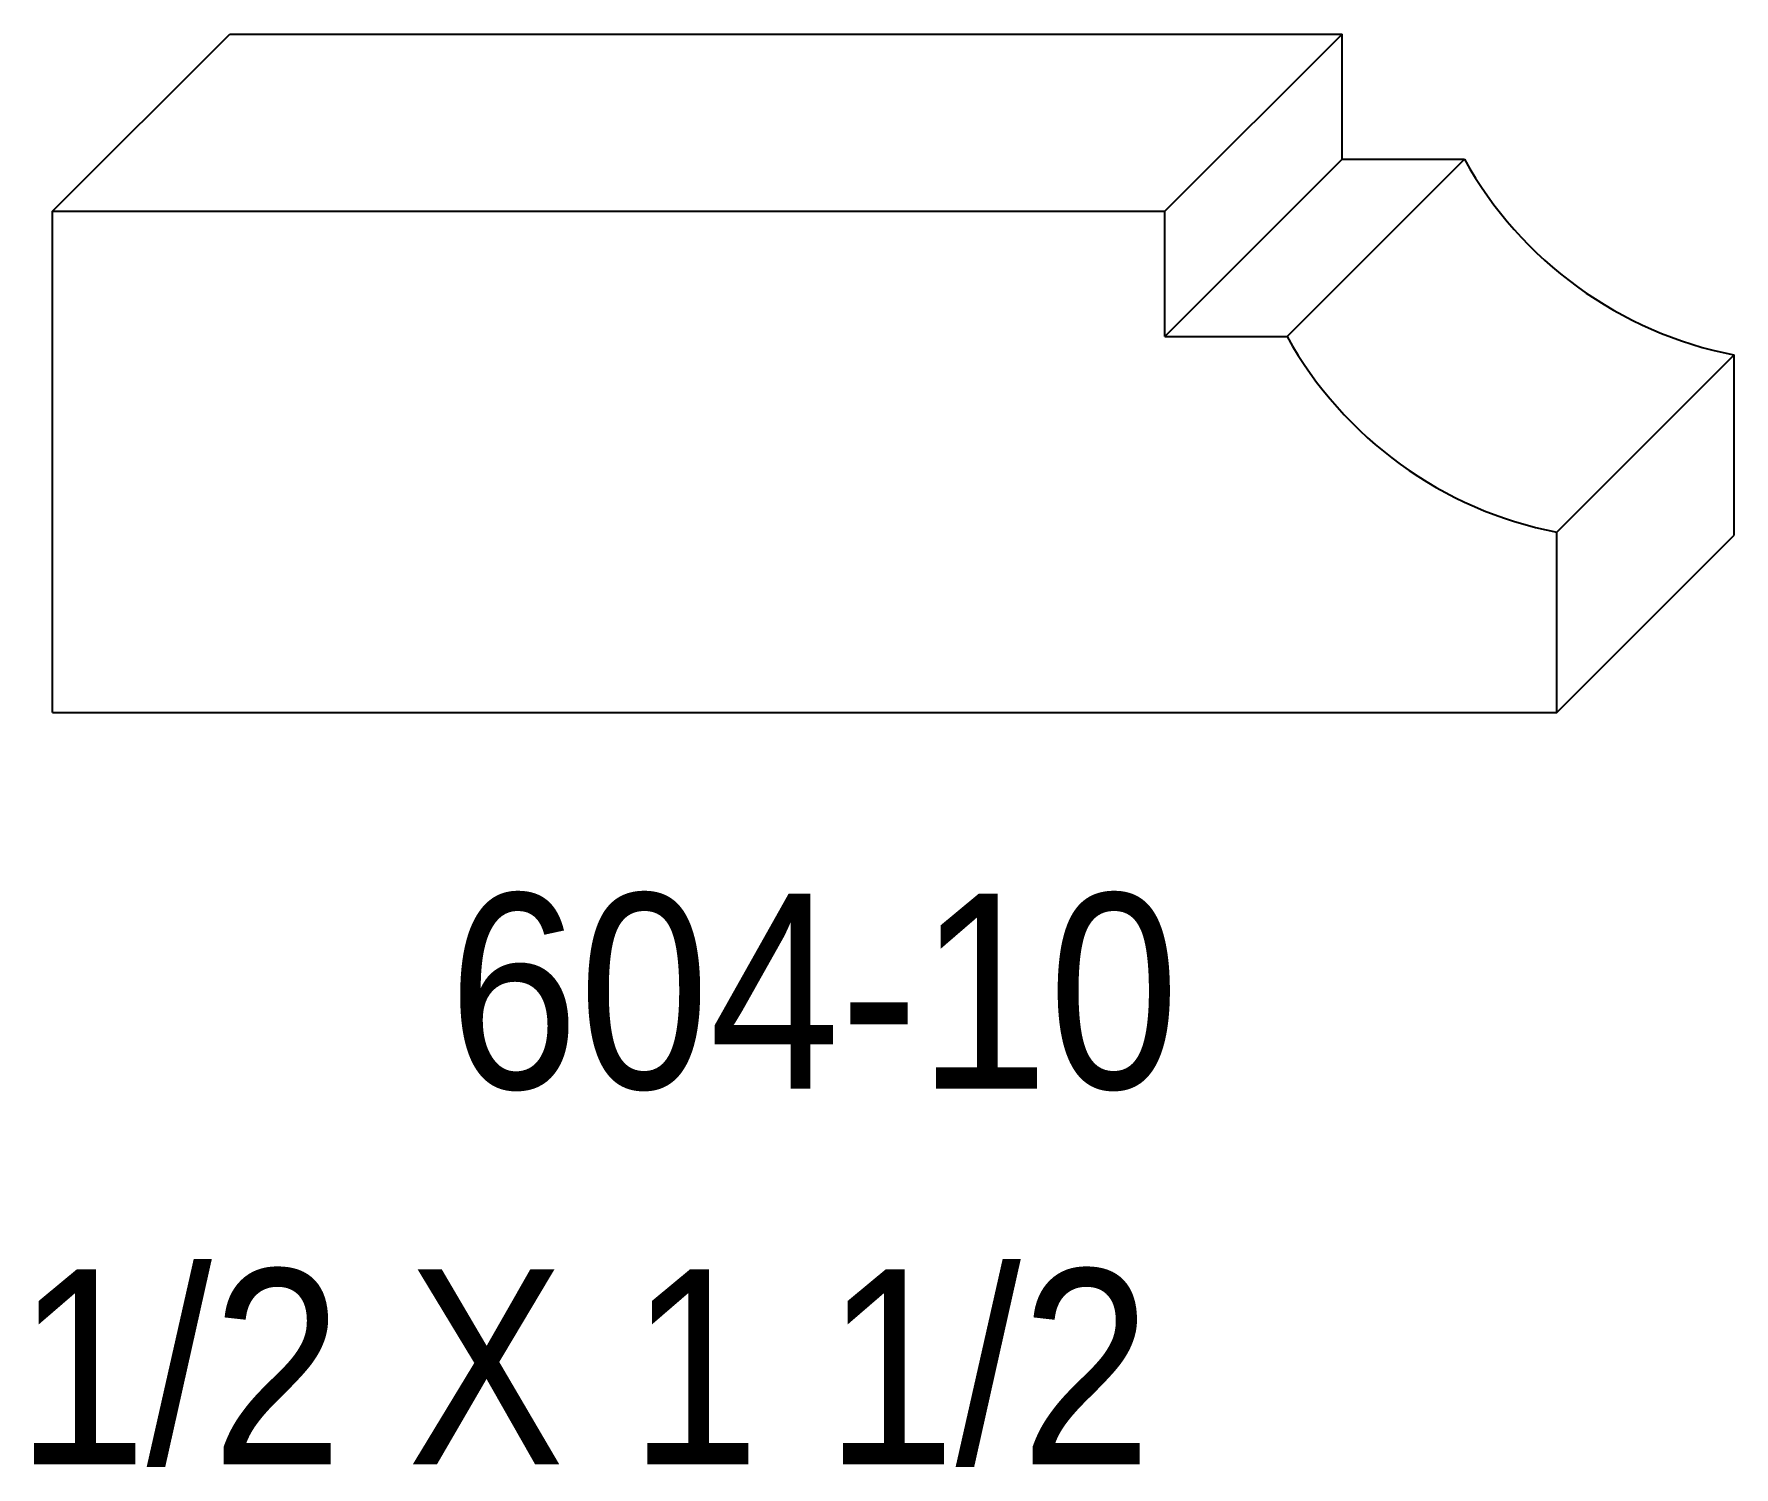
# Model space of a CAD drawing. Extents: x 79.99 to 81.68, y 163.11 to 164.54.
import ezdxf

# ---------------------------------------------------------------- set-up
doc = ezdxf.new("R2010")
doc.units = 0
doc.header["$LTSCALE"] = 5
doc.layers.add('PROFILE', color=7, linetype='CONTINUOUS')
doc.styles.add('TXT', font='TXT', dxfattribs={"height": 3.5})

msp = doc.modelspace()

# ---------------------------------------------------------------- linework, layer by layer
at = {"layer": 'PROFILE', "color": 1, "linetype": 'CONTINUOUS'}
for p, q in [((80.0054, 164.365), (80.1822, 164.5417)), ((80.1822, 164.5417), (81.2911, 164.5417)), ((81.1144, 164.365), (81.2911, 164.5417)), ((81.2911, 164.4168), (81.2911, 164.5417)), ((81.1144, 164.24), (81.2911, 164.4168)), ((81.2363, 164.24), (81.413, 164.4168)), ((81.2911, 164.4168), (81.413, 164.4168)), ((80.0054, 163.8651), (80.0054, 164.365)), ((80.0054, 164.365), (81.1144, 164.365)), ((81.1144, 164.24), (81.1144, 164.365)), ((81.1144, 164.24), (81.2363, 164.24)), ((81.505, 164.045), (81.6818, 164.2217)), ((81.6818, 164.0419), (81.6818, 164.2217)), ((81.505, 163.8651), (81.505, 164.045)), ((81.505, 163.8651), (81.6818, 164.0419)), ((80.0054, 163.8651), (81.505, 163.8651))]:
    msp.add_line(p, q, dxfattribs=at)
for centre in [(81.7571, 164.6083), (81.5804, 164.4315)]:
    msp.add_ellipse(centre, major_axis=(0, 0.3938), ratio=1, start_param=-4.204541, end_param=-3.334125, dxfattribs=at)

# ---------------------------------------------------------------- texts
at = {"layer": 'PROFILE', "color": 1, "linetype": 'CONTINUOUS', "style": 'TXT', "width": 0.9}
for s, height, p in [('604-10', 0.19439, (80.4001, 163.4902)), ('1/2 X 1 1/2', 0.194395, (79.9693, 163.1157))]:
    msp.add_text(s, height=height, dxfattribs=at).set_placement(p)

doc.saveas('drawing.dxf')
